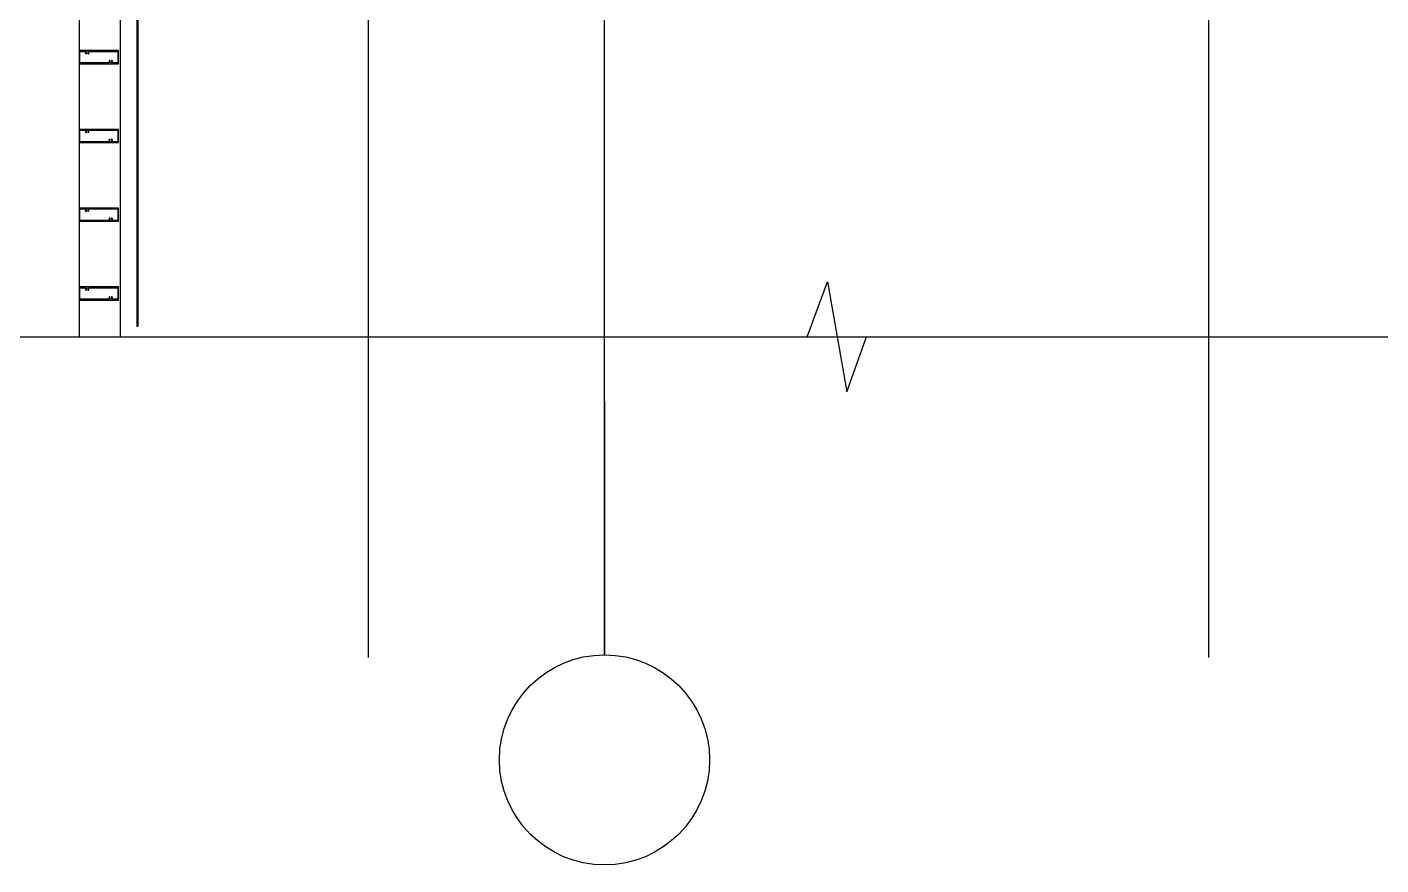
# Model space of a CAD drawing. Header units: millimetres. Extents: x 12351878 to 12381578, y 696206 to 738256.
# Drawn here: x 12366235 to 12368813, y 700778 to 702373 of the extents above; entities that cross this region are included whole.
import ezdxf
from ezdxf.enums import TextEntityAlignment as Align

# ---------------------------------------------------------------- set-up
doc = ezdxf.new("R2010")
doc.units = ezdxf.units.MM
doc.header["$LTSCALE"] = 1000
doc.linetypes.add('DOTE', pattern=[2.42, 2, -0.2, 0.02, -0.2])
for name, color, linetype in [('A-ANNO-SYMB', 3, 'Continuous'), ('ALUM', 1, 'Continuous'), ('AXIS', 3, 'Continuous'), ('AXIS_TEXT', 7, 'Continuous'), ('DOTE', 16, 'DOTE'), ('EXTRUSION-V', 141, 'Continuous'), ('EXTRUSION1', 4, 'Continuous'), ('GZDI-J建筑-立面-后可见线', 252, 'Continuous'), ('SYMBOL', 7, 'Continuous'), ('型材断面填充', 254, 'Continuous'), ('铝板断面填充', 14, 'Continuous')]:
    doc.layers.add(name, color=color, linetype=linetype)
doc.styles.add('COMPLEX', font='COMPLEX')

# ---------------------------------------------------------------- blocks, each defined once
blk = doc.blocks.new('20210923-LC06')
at = {"layer": '型材断面填充', "linetype": 'ByBlock'}
h = blk.add_hatch(color=256, dxfattribs=at)
h.paths.add_polyline_path([(75, 12.5), (0, 12.5), (0, -12.5), (75, -12.5)])
edge = h.paths.add_edge_path(flags=16)
edge.add_arc((73, 10.5), 0.5, 0, 90, ccw=False)
edge.add_line((73.5, 10.5), (73.5, -10.5))
edge.add_arc((73, -10.5), 0.5, -90, 0, ccw=False)
edge.add_line((73, -11), (63.7, -11))
edge.add_arc((63.7, -10.5), 0.5, 157.9757, 270, ccw=False)
edge.add_arc((60, -9), 3.5, 337.9757, 405.5225)
edge.add_arc((62, -7), 0.7, 45.5225, 150)
edge.add_line((61.4, -6.7), (61.3, -6.7))
edge.add_arc((61.9, -7.1), 0.7, 150, 224.9739)
edge.add_arc((60, -9), 2, -224.9739, 44.9739, ccw=False)
edge.add_arc((58.1, -7.1), 0.7, 315.0261, 390)
edge.add_line((58.7, -6.7), (58.6, -6.7))
edge.add_arc((58, -7), 0.7, 30, 134.4775)
edge.add_arc((60, -9), 3.5, 134.4775, 202.0243)
edge.add_arc((56.3, -10.5), 0.5, -90, 22.0243, ccw=False)
edge.add_line((56.3, -11), (2, -11))
edge.add_arc((2, -10.5), 0.5, 180, 270, ccw=False)
edge.add_line((1.5, -10.5), (1.5, 10.5))
edge.add_arc((2, 10.5), 0.5, 90, 180, ccw=False)
edge.add_line((2, 11), (11.3, 11))
edge.add_arc((11.3, 10.5), 0.5, -22.0243, 90, ccw=False)
edge.add_arc((15, 9), 3.5, 157.9757, 225.5225)
edge.add_arc((13, 7), 0.7, 225.5225, 330)
edge.add_line((13.6, 6.7), (13.7, 6.7))
edge.add_arc((13.1, 7.1), 0.7, 330, 404.9739)
edge.add_arc((15, 9), 2, -44.9739, 224.9739, ccw=False)
edge.add_arc((16.9, 7.1), 0.7, 135.0261, 210)
edge.add_line((16.3, 6.7), (16.4, 6.7))
edge.add_arc((17, 7), 0.7, 210, 314.4775)
edge.add_arc((15, 9), 3.5, 314.4775, 382.0243)
edge.add_arc((18.7, 10.5), 0.5, 90, 202.0243, ccw=False)
edge.add_line((18.7, 11), (73, 11))
at = {"color": 0, "linetype": 'ByBlock'}
blk.add_lwpolyline([(75, 12.5), (0, 12.5), (0, -12.5), (75, -12.5)], close=True, dxfattribs=at)
blk.add_lwpolyline([(73, 11, -0.414214), (73.5, 10.5), (73.5, -10.5, -0.414214), (73, -11), (63.7, -11, -0.531846), (63.2, -10.3, 0.30357), (62.5, -6.5, 0.490314), (61.4, -6.7), (61.3, -6.7, 0.339327), (61.4, -7.6, -2.412658), (58.6, -7.6, 0.339327), (58.7, -6.7), (58.6, -6.7, 0.490314), (57.5, -6.5, 0.30357), (56.8, -10.3, -0.531846), (56.3, -11), (2, -11, -0.414214), (1.5, -10.5), (1.5, 10.5, -0.414214), (2, 11), (11.3, 11, -0.531846), (11.8, 10.3, 0.30357), (12.5, 6.5, 0.490314), (13.6, 6.7), (13.7, 6.7, 0.339327), (13.6, 7.6, -2.412658), (16.4, 7.6, 0.339327), (16.3, 6.7), (16.4, 6.7, 0.490314), (17.5, 6.5, 0.30357), (18.2, 10.3, -0.531846), (18.7, 11)], format="xyb", close=True, dxfattribs=at)
blk = doc.blocks.new('gyqs07')
at = {"layer": '铝板断面填充', "linetype": 'ByBlock'}
blk.add_hatch(color=256, dxfattribs=at).paths.add_polyline_path([(3297, 2260.6), (3299, 2260.6), (3299, 630.6), (3297, 630.6)])
at = {"layer": 'ALUM', "linetype": 'ByBlock', "elevation": 0}
blk.add_lwpolyline([(3297, 2260.6), (3297, 630.6), (3299, 630.6), (3299, 2260.6)], dxfattribs=at)
at = {"layer": 'EXTRUSION-V'}
blk.add_line((3265, 2645.6), (3265, 610.6), dxfattribs=at)
blk.add_lwpolyline([(3187, 2680.6), (3187, 610.6)], dxfattribs=at)
at = {"layer": 'GZDI-J建筑-立面-后可见线'}
for p, q in [((3737, 2705.9, 0), (3737, 0, 0)), ((5337, 2705.9, 0), (5337, 0, 0))]:
    blk.add_line(p, q, dxfattribs=at)
at = {"layer": 'EXTRUSION1'}
for p in [(3187, 1143.1, 0), (3187, 993.1, 0), (3187, 993.1, 0), (3187, 843.1, 0), (3187, 693.1, 0)]:
    blk.add_blockref('20210923-LC06', p, dxfattribs=at)
blk = doc.blocks.new('_AXISO')
blk.add_circle((0, 0), 0.5)
at = {"layer": 'AXIS_TEXT', "style": 'COMPLEX', "width": 1.041667}
blk.add_attdef('A', text='', height=0.56, dxfattribs=at).set_placement((-0.25, -0.28), (0.25, -0.28), align=Align.FIT)

msp = doc.modelspace()

# ---------------------------------------------------------------- linework, layer by layer
at = {"layer": 'A-ANNO-SYMB'}
msp.add_lwpolyline([(12365615.6, 701783.5), (12367720.5, 701783.5), (12367758.8, 701888.5), (12367795.8, 701678.5), (12367833, 701783.5), (12369938, 701783.5)], dxfattribs=at)
at = {"layer": 'AXIS'}
msp.add_line((12367334.5, 701660.5, 0), (12367334.5, 701178, 0), dxfattribs=at)
at = {"layer": 'DOTE'}
for p, q in [((12367334.5, 701178, 0), (12367334.5, 737220, 0)), ((12363539.5, 701783.5), (12370883.5, 701783.5))]:
    msp.add_line(p, q, dxfattribs=at)

# ---------------------------------------------------------------- block references
at = {"layer": 'AXIS', "xscale": 400, "yscale": 400, "zscale": 400}
msp.add_blockref('_AXISO', (12367334.5, 700978, 0), dxfattribs=at)
at = {"layer": 'SYMBOL'}
msp.add_blockref('gyqs07', (12363147.5, 701172.9), dxfattribs=at)

doc.saveas('drawing.dxf')
